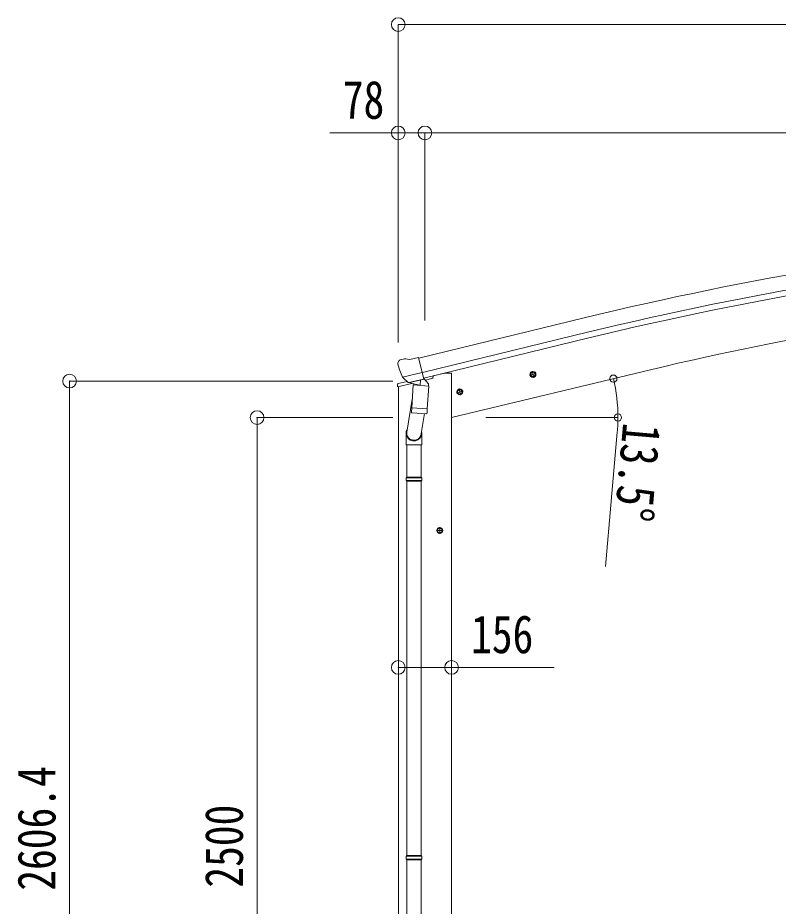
# Model space of a CAD drawing. Units: millimetres at full size, sheet at 1:40. Extents: x -11181 to 11305, y -7804 to 7716.
# Drawn here: x -3217 to -994, y -49 to 2548 of the extents above; entities that cross this region are included whole.
import ezdxf
from ezdxf.enums import TextEntityAlignment as Align

# ---------------------------------------------------------------- set-up
doc = ezdxf.new("R2010")
doc.units = ezdxf.units.MM
doc.header["$LTSCALE"] = 40
doc.header["$PDMODE"] = 32
doc.header["$PDSIZE"] = 40
for name, color, linetype, lineweight in [('0-1_本体', 4, 'Continuous', 9), ('0-2_部品', 7, 'Continuous', 9), ('0-A_寸法', 6, 'Continuous', 9)]:
    doc.layers.add(name, color=color, linetype=linetype, lineweight=lineweight)
doc.styles.add('ＭＳ ゴシック', font='')
doc.styles.get('ＭＳ ゴシック').set_extended_font_data('MS Gothic')

msp = doc.modelspace()

# ---------------------------------------------------------------- linework, layer by layer
at = {"layer": '0-1_本体'}
for p, q in [((-2044.5, 1552.78), (-1561.62, 1670.26)), ((-2034.42, 1510.81), (-1551.42, 1628.32)), ((-2030.49, 1494.43), (-1547.44, 1611.96)), ((-1969.02, 1509.18), (-2002.53, 1501.14)), ((-1949.02, 1509.18), (-1969.02, 1509.18)), ((-1949.02, 1379.18), (-1363.34, 1519.79)), ((-1949.02, 1509.18), (-1949.02, -1670.82)), ((-2104.52, 1469.48), (-2104.52, -1670.82))]:
    msp.add_line(p, q, dxfattribs=at)
at = {"layer": '0-1_本体', "color": 6}
msp.add_line((-1949.02, 649), (-2105.02, 649), dxfattribs=at)
at = {"layer": '0-1_本体'}
for centre, radius, start, end in [((809.74, -8076.21), 10030.81, 95.17465, 103.67464), ((809.74, -8076.21), 9987.65, 95.17465, 103.67464), ((809.74, -8076.21), 9970.81, 95.17465, 103.67464), ((601.65, -6664.99), 8417.35, 95.00001, 103.5)]:
    msp.add_arc(centre, radius, start, end, dxfattribs=at)
at = {"layer": '0-2_部品'}
for p, q in [((-2106.45, 1537.2), (-2106.18, 1536.05)), ((-2102.24, 1545.77), (-2106.09, 1539.48)), ((-2099.14, 1548.02), (-2085.96, 1551.19)), ((-2071.4, 1548.51), (-2084.66, 1551.21)), ((-2071.4, 1548.51), (-2045.47, 1554.74)), ((-2092.4, 1496.89), (-2034.89, 1510.7)), ((-1720.79, 1503), (-1701.34, 1507.67)), ((-1716.23, 1510.78), (-1718.36, 1503.58)), ((-1708.93, 1512.53), (-1716.23, 1510.78)), ((-1708.73, 1495.61), (-1713.4, 1515.06)), ((-1703.76, 1507.09), (-1708.93, 1512.53)), ((-1705.9, 1499.89), (-1703.76, 1507.09)), ((-2079.08, 1484.96), (-2105.28, 1478.67)), ((-2075.55, 1481.98), (-2091.93, 1496.47)), ((-2072.84, 1481.41), (-2065.32, 1483.22)), ((-2072, 1481.52), (-2070.47, 1481.89)), ((-2070.47, 1481.89), (-2033.77, 1490.7)), ((-2068.64, 1481.66), (-2068.69, 1480.92)), ((-2039.72, 1488.87), (-2040.74, 1474.27)), ((-2033.77, 1490.7), (-2032.24, 1491.06)), ((-2030.69, 1493.17), (-2029.74, 1493.1)), ((-2029.74, 1493.1), (-2016.43, 1477.79)), ((-2025.75, 1488.51), (-2006.86, 1493.04)), ((-2003.03, 1501.22), (-2003.03, 1497.91)), ((-2107.58, 1468.86), (-2064.88, 1479.12)), ((-2107.58, 1475.75), (-2107.58, 1468.86)), ((-2067.93, 1479.88), (-2042.12, 1473.44)), ((-2061.01, 1474.53), (-2065.69, 1407.69)), ((-2015.33, 1471.33), (-2061.01, 1474.53)), ((-2059.24, 1477.71), (-2059.47, 1474.42)), ((-2020, 1404.5), (-2015.33, 1471.33)), ((-2016.43, 1477.79), (-2016.87, 1471.44)), ((-1934.71, 1451.64), (-1915.26, 1456.31)), ((-1930.15, 1459.42), (-1932.28, 1452.23)), ((-1922.85, 1461.17), (-1930.15, 1459.42)), ((-1922.65, 1444.25), (-1927.32, 1463.7)), ((-1917.69, 1455.73), (-1922.85, 1461.17)), ((-1919.82, 1448.53), (-1917.69, 1455.73)), ((-2063.96, 1432.46), (-2079.87, 1336.29)), ((-2066.55, 1395.23), (-2065.67, 1407.69)), ((-2020, 1404.5), (-2065.69, 1407.69)), ((-2020.01, 1404.5), (-2020.9, 1391.8)), ((-2066.15, 1393.87), (-2066.15, 1393.87)), ((-2064.7, 1393.09), (-2023.01, 1390.17)), ((-2028.43, 1390.55), (-2039.17, 1326.97)), ((-2082.02, 1299.13), (-2082.02, 1333.48)), ((-2036.02, 1333.78), (-2036.02, 1299.13)), ((-2036.02, 1299.13), (-2082.02, 1299.13)), ((-2080.02, 1299.13), (-2080.02, 1205.13)), ((-2038.02, 1299.13), (-2038.02, 1205.13)), ((-2082.02, 1203.13), (-2081.02, 1205.13)), ((-2036.02, 1203.13), (-2082.02, 1203.13)), ((-2036.02, 1195.13), (-2082.02, 1195.13)), ((-2037.02, 1205.13), (-2081.02, 1205.13)), ((-2036.02, 1203.13), (-2037.02, 1205.13)), ((-2036.02, 1195.13), (-2037.02, 1193.13)), ((-2036.02, 1203.13), (-2036.02, 1195.13)), ((-2037.02, 1193.13), (-2081.02, 1193.13)), ((-2080.02, 1193.13), (-2080.02, 98.94)), ((-2038.02, 1193.13), (-2038.02, 98.94)), ((-1973.52, 1049.06), (-1993.52, 1049.06)), ((-1983.52, 1056.57), (-1990.02, 1052.82)), ((-1990.02, 1052.82), (-1990.02, 1045.31)), ((-1990.02, 1045.31), (-1983.52, 1041.56)), ((-1983.52, 1039.06), (-1983.52, 1059.06)), ((-1977.02, 1052.82), (-1983.52, 1056.57)), ((-2082.02, 96.94), (-2081.02, 98.94)), ((-2036.02, 96.94), (-2082.02, 96.94)), ((-2036.02, 88.94), (-2082.02, 88.94)), ((-2037.02, 98.94), (-2081.02, 98.94)), ((-2037.02, 86.94), (-2081.02, 86.94)), ((-2080.02, 86.94), (-2080.02, -891.25)), ((-2038.02, 86.94), (-2038.02, -891.25)), ((-2036.02, 96.94), (-2037.02, 98.94)), ((-2036.02, 88.94), (-2037.02, 86.94)), ((-2036.02, 96.94), (-2036.02, 88.94))]:
    msp.add_line(p, q, dxfattribs=at)
for points in [[(-2040.04, 1489.29), (-2030.31, 1491.62), (-2045.47, 1554.74)], [(-2092.67, 1497.47), (-2092.09, 1496.62), (-2091.93, 1496.47)], [(-2040.04, 1489.29), (-2040.27, 1489.14), (-2065.04, 1483.19), (-2065.32, 1483.22)], [(-1718.36, 1503.58), (-1713.19, 1498.14), (-1705.9, 1499.89)], [(-1932.28, 1452.23), (-1927.12, 1446.78), (-1919.82, 1448.53)], [(-2082.02, 1203.13), (-2082.02, 1195.13), (-2081.02, 1193.13)], [(-1983.52, 1041.56), (-1977.02, 1045.31), (-1977.02, 1052.82)], [(-2082.02, 96.94), (-2082.02, 88.94), (-2081.02, 86.94)]]:
    msp.add_lwpolyline(points, dxfattribs=at)
for centre, radius in [((-1711.06, 1505.34), 8.5), ((-1711.06, 1505.34), 7.7), ((-1711.06, 1505.34), 6.5), ((-1924.98, 1453.98), 8.5), ((-1924.98, 1453.98), 7.7), ((-1924.98, 1453.98), 6.5), ((-1983.52, 1049.06), 8.5), ((-1983.52, 1049.06), 7.7), ((-1983.52, 1049.06), 6.5)]:
    msp.add_circle(centre, radius, dxfattribs=at)
for centre, radius, start, end in [((-1909.37, 1583.3), 202.4, 193.5, 205.09125), ((-2097.97, 1543.16), 5, 103.5, 148.5), ((-2085.26, 1548.27), 3, 78.5, 103.5), ((-2072.12, 1482), 0.5, 248.23754, 283.5), ((-2069.13, 1481.69), 0.5, 356, 103.5), ((-2067.69, 1480.85), 1, 176, 256), ((-2039.12, 1488.79), 0.604, 100.59842, 172.20595), ((-2032.36, 1491.55), 0.5, 283.5, 318.76246), ((-2008.03, 1497.91), 5, 283.5, 0), ((-2104.58, 1475.75), 3, 103.5, 180), ((-2041.76, 1474.41), 1.03, 250.03897, 351.96569), ((-2064.61, 1395.05), 1.95, 175.04017, 217.47766), ((-2064.56, 1395.08), 2, 217.40962, 266), ((-2022.87, 1392.17), 2, 266, 349.46843), ((-2052.02, 1333.48), 30, 177.45142, 180)]:
    msp.add_arc(centre, radius, start, end, dxfattribs=at)
for centre, major_axis, ratio, start_param, end_param in [((-2103.53, 1537.91), (-1.57, -2.57), 0.99628, 4.712389, 5.4996506), ((-2073.56, 1484.24), (-0.73, -2.92), 0.997631, 5.8041905, 6.6006116), ((-2073.5, 1484.46), (2.63, 3.16), 0.650902, 4.0958226, 4.1686332), ((-2073.54, 1484.34), (-0.73, -2.92), 0.997631, 0.3902369, 0.4789948), ((-2059.02, 1333.78), (23, 0), 0.996195, 2.5560258, 6.5663028), ((-2059.02, 1333.78), (21, 0), 0.996195, 2.9349147, 5.9512394)]:
    msp.add_ellipse(centre, major_axis=major_axis, ratio=ratio, start_param=start_param, end_param=end_param, dxfattribs=at)
at = {"layer": '0-A_寸法'}
for p, q in [((-2105.02, 2527.54), (443.98, 2527.54)), ((-2105.02, 2210.92), (-2105.02, 1598.7)), ((-2105.02, 2210.92), (-2027.02, 2210.92)), ((-2027.02, 2210.92), (-2027.02, 1663.07)), ((-2027.02, 2210.92), (443.98, 2210.92)), ((-3065.59, -1120.82), (-3065.59, 1485.58)), ((-3065.59, 1485.58), (-2120.51, 1485.58)), ((-2517.62, -1120.82), (-2517.62, 1379.18)), ((-2517.62, 1379.18), (-2120.51, 1379.18)), ((-1848.52, 1379.18), (-1461.66, 1379.18)), ((-1464.52, 1336.72), (-1498.88, 944.23)), ((-1949.02, 649), (-1649.02, 649))]:
    msp.add_line(p, q, dxfattribs=at)
msp.add_lwpolyline([(-2105.02, 2527.54), (-2105.02, 2210.92), (-2305.02, 2210.92)], dxfattribs=at)
for centre in [(-1476.12, 1492.84), (-1462.66, 1379.18)]:
    msp.add_circle(centre, 10.62, dxfattribs=at)
for start, end in [(0, 13.5), (354.99678, 0)]:
    msp.add_arc((-1949.52, 1379.18), 486.86, start, end, dxfattribs=at)
for p in [(-2105.02, 2527.54), (-2105.02, 2210.92), (-2027.02, 2210.92), (-3065.59, 1485.58), (-2517.62, 1379.18), (-2105.02, 649), (-1949.02, 649)]:
    msp.add_point(p, dxfattribs=at)

# ---------------------------------------------------------------- texts
at = {"layer": '0-A_寸法', "color": 7, "style": 'ＭＳ ゴシック', "width": 0.8}
for s, p in [('78', (-2267.02, 2218.92)), ('156', (-1892.02, 657))]:
    msp.add_text(s, height=111.4, dxfattribs=at).set_placement(p, align=Align.BOTTOM_LEFT)
for s, rotation, p in [('13.5°', 264.997, (-1480.49, 1369.24)), ('2606.4', 90, (-3073.59, -3.62)), ('2500', 90, (-2525.62, 5.18))]:
    msp.add_text(s, height=111.4, rotation=rotation, dxfattribs=at).set_placement(p, align=Align.BOTTOM_LEFT)

doc.saveas('drawing.dxf')
